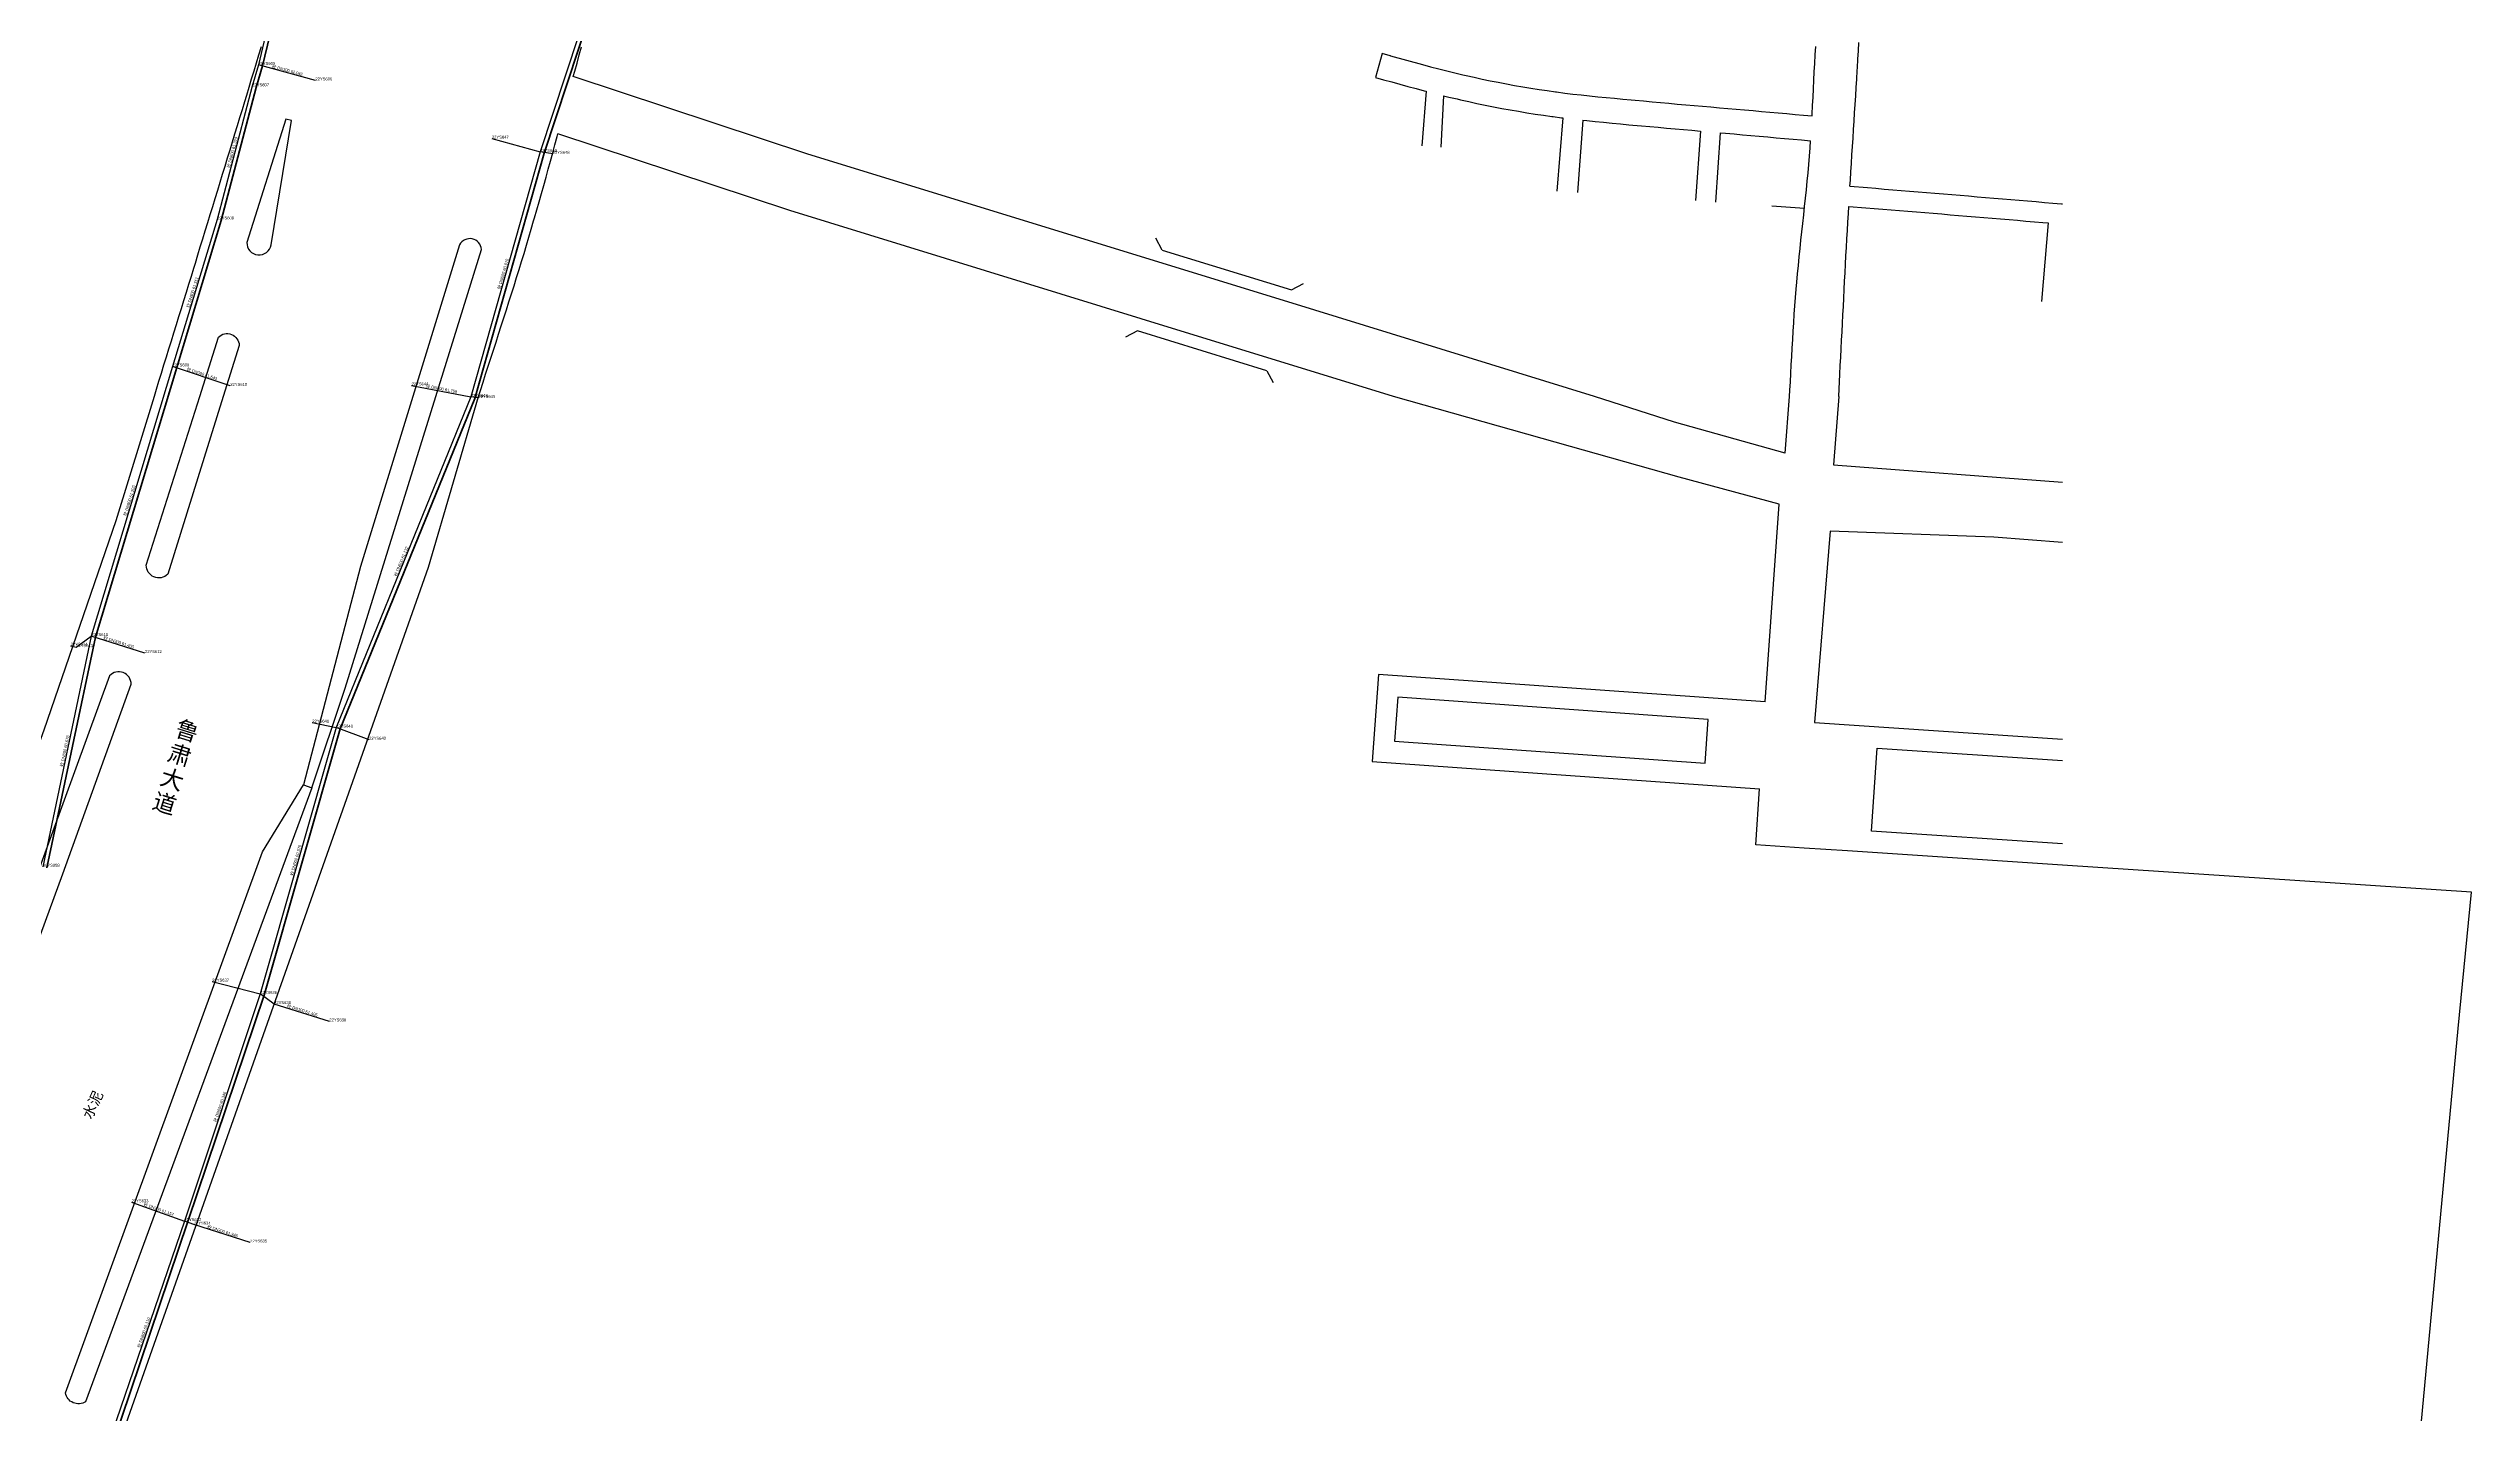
# Model space of a CAD drawing. Extents: x 563510 to 564800, y 3598549 to 3601000.
# Drawn here: x 564511.8 to 564798.4, y 3600379.7 to 3600541.1 of the extents above; entities that cross this region are included whole.
import ezdxf
from ezdxf.enums import TextEntityAlignment as Align

# ---------------------------------------------------------------- set-up
doc = ezdxf.new("R2010")
doc.units = 0
for name, color, linetype in [('____', 252, 'CONTINUOUS'), ('JT_JT', 252, 'CONTINUOUS'), ('YSDSX', 3, 'CONTINUOUS'), ('YSLINE', 3, 'CONTINUOUS'), ('YSLINEflow', 7, 'Continuous'), ('YSXSX', 3, 'CONTINUOUS')]:
    doc.layers.add(name, color=color, linetype=linetype)
doc.styles.add('____', font='____')
doc.styles.add('GXDBZ', font='GXDBZ')
doc.styles.add('GXXBZ', font='GXXBZ')
doc.styles.add('HZTXT', font='HZTXT')

msp = doc.modelspace()

# ---------------------------------------------------------------- linework, layer by layer
at = {"layer": 'JT_JT', "linetype": 'CONTINUOUS'}
for points in [[(564536.9764677903, 3600541.32757962), (564536.6884843854, 3600540.370634794), (564536.3995229845, 3600539.412762899), (564536.1105396806, 3600538.455818217), (564535.820595119, 3600537.499001479), (564535.5305951191, 3600536.542001479), (564535.2396507008, 3600535.585184583), (564535.0166810575, 3600534.853284323), (564534.7256507007, 3600533.896184583), (564534.4346507009, 3600532.939184584), (564534.1436676478, 3600531.983240287), (564533.8517064252, 3600531.026367528), (564533.559723474, 3600530.070423374), (564533.2677064253, 3600529.113367528), (564532.9757234739, 3600528.157423374), (564532.683723474, 3600527.201423374), (564532.3917428594, 3600526.244486937), (564532.0987794427, 3600525.2886063), (564531.8057794425, 3600524.3326063), (564531.513723474, 3600523.376423374), (564531.2207794427, 3600522.4206063), (564530.9277622919, 3600521.463550311), (564530.6347794427, 3600520.5076063), (564530.3417794426, 3600519.551606301), (564530.0478355532, 3600518.595789066), (564529.7547794427, 3600517.639606301), (564529.4608355532, 3600516.683789066), (564529.1678379421, 3600515.728797002), (564528.9868794312, 3600515.141931555), (564528.6928355532, 3600514.185789067), (564528.3988355532, 3600513.229789066), (564528.1048528557, 3600512.274845299), (564527.8108355532, 3600511.318789067), (564527.5158918056, 3600510.362971672), (564527.2218528558, 3600509.407845299), (564526.9278355532, 3600508.451789066), (564526.6328918054, 3600507.495971672), (564526.3378723072, 3600506.540908579), (564526.0438355532, 3600505.584789066), (564525.7488918054, 3600504.628971671), (564525.4548528556, 3600503.673845299), (564525.1598918055, 3600502.717971672), (564524.8648723072, 3600501.762908578), (564524.5708355532, 3600500.806789066), (564524.3257005039, 3600500)], [(564573.9026937757, 3600537.836124242), (564574.073, 3600538.458), (564574.339, 3600539.422), (564574.606, 3600540.386000002), (564574.876, 3600541.349)], [(564670.5272723718, 3600540.280727939), (564670.501, 3600540.288), (564669.538, 3600540.555000001), (564668.75, 3600537.717), (564669.714, 3600537.45), (564670.679, 3600537.183), (564671.6429999999, 3600536.918), (564672.608, 3600536.654), (564673.574, 3600536.394), (564674.54, 3600536.138000001), (564674.7659385419, 3600536.079414697)], [(564670.5272723718, 3600540.280727939), (564674.335, 3600539.240000001), (564675.2890000001, 3600538.987), (564676.241, 3600538.740000001), (564677.191, 3600538.499), (564678.139, 3600538.267), (564679.084, 3600538.044), (564679.485, 3600537.952), (564680.43, 3600537.737), (564681.38, 3600537.531000001), (564682.334, 3600537.334), (564683.291, 3600537.144), (564684.252, 3600536.961), (564685.214, 3600536.786000001), (564686.178, 3600536.618), (564687.142, 3600536.457), (564688.1070000001, 3600536.304), (564689.071, 3600536.159), (564690.034, 3600536.024), (564690.177, 3600536.005), (564691.142, 3600535.88), (564692.1120000001, 3600535.762), (564693.0860000001, 3600535.651), (564694.065, 3600535.545), (564695.047, 3600535.444), (564696.032, 3600535.347), (564697.019, 3600535.252), (564698.009, 3600535.159), (564699.002, 3600535.068000002), (564699.4789999999, 3600535.025), (564700.4739999999, 3600534.935), (564701.468, 3600534.845), (564702.463, 3600534.756), (564703.458, 3600534.668), (564704.453, 3600534.579), (564705.448, 3600534.492), (564706.4440000001, 3600534.404), (564707.439, 3600534.316), (564708.435, 3600534.229), (564709.4309999999, 3600534.142), (564710.427, 3600534.055000001), (564711.423, 3600533.968000002), (564712.419, 3600533.88), (564713.415, 3600533.793), (564714.411, 3600533.706000001), (564715.4079999999, 3600533.619), (564716.4039999999, 3600533.532), (564717.4010000001, 3600533.445), (564718.397, 3600533.357), (564719.394, 3600533.27), (564720.3966812142, 3600533.181409694)], [(564720.3966812142, 3600533.181409694), (564720.4079999999, 3600533.387), (564720.46, 3600534.386000001), (564720.511, 3600535.384), (564720.561, 3600536.383), (564720.61, 3600537.382), (564720.661, 3600538.381), (564720.713, 3600539.38), (564720.7679999999, 3600540.379), (564720.825, 3600541.377)], [(564724.8793456121, 3600524.860146245), (564724.922, 3600525.558000001), (564724.9839999999, 3600526.557), (564725.046, 3600527.555000001), (564725.1089999999, 3600528.553000001), (564725.173, 3600529.551000002), (564725.236, 3600530.548), (564725.3, 3600531.546), (564725.364, 3600532.544), (564725.427, 3600533.542), (564725.49, 3600534.54), (564725.553, 3600535.539), (564725.615, 3600536.537), (564725.676, 3600537.535), (564725.736, 3600538.533000001), (564725.756, 3600538.87), (564725.815, 3600539.869), (564725.873, 3600540.867), (564725.93, 3600541.865)], [(564694.6652732086, 3600500), (564658.4025109978, 3600511.164850741), (564601.647424386, 3600528.639031751), (564573.9026937757, 3600537.836124242)], [(564674.7659385419, 3600536.079414697), (564674.2347824698, 3600529.619408418)], [(564676.8016955846, 3600535.561659579), (564676.4913831056, 3600529.467881333)], [(564676.8016955846, 3600535.561659579), (564677.449, 3600535.403), (564678.422, 3600535.173), (564678.8159999999, 3600535.083), (564679.792, 3600534.861), (564680.769, 3600534.65), (564681.748, 3600534.447), (564682.73, 3600534.252), (564683.713, 3600534.065), (564684.697, 3600533.886000002), (564685.682, 3600533.714), (564686.669, 3600533.549), (564687.6579999999, 3600533.393), (564688.647, 3600533.244), (564689.637, 3600533.105), (564689.7840000001, 3600533.085), (564690.7760000001, 3600532.957), (564690.918768951, 3600532.939603179)], [(564562.6835745797, 3600500), (564562.915, 3600500.713), (564563.2239999999, 3600501.664), (564563.532, 3600502.615), (564563.841, 3600503.567), (564564.149, 3600504.518), (564564.457, 3600505.470000001), (564564.764, 3600506.422), (564565.07, 3600507.374), (564565.376, 3600508.326000001), (564565.681, 3600509.279), (564565.985, 3600510.232), (564566.288, 3600511.185), (564566.589, 3600512.138000001), (564566.889, 3600513.092), (564567.188, 3600514.047), (564567.4839999999, 3600515.001000001), (564567.779, 3600515.957), (564568.071, 3600516.913), (564568.361, 3600517.87), (564568.6479999999, 3600518.828000001), (564568.932, 3600519.787), (564569.212, 3600520.746000001), (564569.314, 3600521.099), (564569.593, 3600522.059), (564569.868, 3600523.02), (564570.14, 3600523.982), (564570.409, 3600524.945), (564570.676, 3600525.909), (564570.941, 3600526.873000001), (564571.204, 3600527.838), (564571.466, 3600528.803000001), (564571.7270000001, 3600529.768), (564571.9870000001, 3600530.733999999), (564572.0765950771, 3600531.066880171)], [(564670.8764836328, 3600500), (564641.0510922734, 3600509.182864805), (564599.5160000001, 3600521.971000001), (564572.0765950771, 3600531.066880171)], [(564690.918768951, 3600532.939603179), (564690.2171245896, 3600524.273607432)], [(564693.2691988132, 3600532.66840214), (564692.6666953653, 3600524.105826147)], [(564693.2691988132, 3600532.66840214), (564693.756, 3600532.616000002), (564694.751, 3600532.513000001), (564695.746, 3600532.415), (564696.7420000001, 3600532.319), (564697.738, 3600532.226000001), (564698.7339999999, 3600532.135), (564699.213, 3600532.091), (564700.209, 3600532.001), (564701.205, 3600531.911000001), (564702.201, 3600531.822), (564703.197, 3600531.733), (564704.193, 3600531.645), (564705.189, 3600531.557), (564706.186, 3600531.469), (564707.182, 3600531.382), (564707.189721661, 3600531.381317765)], [(564707.1897217036, 3600531.381325514), (564706.6259714797, 3600523.149284097)], [(564709.532284632, 3600531.175704053), (564708.9667601964, 3600522.98905102)], [(564709.532284632, 3600531.175704053), (564710.17, 3600531.120000001), (564711.166, 3600531.033000001), (564712.163, 3600530.946000002), (564713.159, 3600530.859), (564714.155, 3600530.772), (564715.1510000001, 3600530.685), (564716.147, 3600530.597), (564717.1429999999, 3600530.51), (564718.14, 3600530.423), (564719.136, 3600530.335), (564720.220576559, 3600530.239173959)], [(564717.7382942942, 3600500), (564717.775, 3600500.719), (564717.827, 3600501.718000001), (564717.879, 3600502.717), (564717.933, 3600503.715), (564717.9870000001, 3600504.714), (564718.044, 3600505.713), (564718.1020000001, 3600506.711), (564718.163, 3600507.709), (564718.226, 3600508.707), (564718.293, 3600509.705), (564718.364, 3600510.702), (564718.439, 3600511.699), (564718.52, 3600512.696000002), (564718.589, 3600513.5), (564718.678, 3600514.496000001), (564718.772, 3600515.491000001), (564718.871, 3600516.486), (564718.9739999999, 3600517.481000001), (564719.08, 3600518.476000001), (564719.187, 3600519.47), (564719.295, 3600520.464), (564719.404, 3600521.459), (564719.511, 3600522.453), (564719.6170000001, 3600523.448000002), (564719.721, 3600524.442), (564719.821, 3600525.437), (564719.916, 3600526.433000001), (564720.006, 3600527.428000001), (564720.087, 3600528.398), (564720.163, 3600529.395000002), (564720.220576559, 3600530.239173959)], [(564715.6247024632, 3600522.532629902), (564719.4917529853, 3600522.27420063)], [(564723.5554439494, 3600500), (564723.685, 3600502.64), (564723.736, 3600503.639), (564723.786, 3600504.638000001), (564723.837, 3600505.636000001), (564723.8879999999, 3600506.635), (564723.938, 3600507.634), (564723.989, 3600508.633), (564724.041, 3600509.631), (564724.0920000001, 3600510.63), (564724.1429999999, 3600511.629), (564724.195, 3600512.627), (564724.248, 3600513.626000001), (564724.3, 3600514.625), (564724.353, 3600515.623000001), (564724.407, 3600516.622), (564724.4610000001, 3600517.620000001), (564724.5160000001, 3600518.619), (564724.5709999999, 3600519.617000002), (564724.628, 3600520.616000002), (564724.685, 3600521.614), (564724.7357962837, 3600522.47572267)], [(564724.7357962837, 3600522.47572267), (564726.751, 3600522.312), (564727.748, 3600522.23), (564728.744, 3600522.148), (564729.741, 3600522.066), (564730.738, 3600521.984), (564731.7339999999, 3600521.902), (564732.731, 3600521.82), (564733.728, 3600521.738), (564734.7239999999, 3600521.655), (564735.721, 3600521.573000001), (564736.7170000001, 3600521.490000001), (564737.714, 3600521.408000001), (564738.711, 3600521.325), (564739.707, 3600521.242000002), (564740.704, 3600521.159), (564741.7, 3600521.075), (564742.697, 3600520.992), (564743.693, 3600520.908000001), (564744.69, 3600520.824), (564745.6860000001, 3600520.740000001), (564746.683, 3600520.655), (564747.679, 3600520.57), (564748.3309561012, 3600520.513706602), (564747.5150017167, 3600511.214640255)], [(564724.8793456121, 3600524.860146245), (564726.946, 3600524.69), (564727.943, 3600524.608), (564728.94, 3600524.526), (564729.937, 3600524.443999999), (564730.933, 3600524.362), (564731.93, 3600524.28), (564732.927, 3600524.198000001), (564733.924, 3600524.116000001), (564734.921, 3600524.034), (564735.918, 3600523.951000002), (564736.914, 3600523.869), (564737.911, 3600523.786000001), (564738.9079999999, 3600523.703000001), (564739.905, 3600523.62), (564740.9020000001, 3600523.537), (564741.899, 3600523.454000002), (564742.8969999999, 3600523.37), (564743.894, 3600523.286000001), (564744.8910000001, 3600523.202), (564745.8879999999, 3600523.117), (564746.885, 3600523.033000001), (564747.8819999999, 3600522.947), (564748.88, 3600522.862), (564749.877, 3600522.776), (564750, 3600522.765266801)], [(564643.5522703939, 3600517.306540574), (564642.8039021654, 3600518.720734689)], [(564643.5522703939, 3600517.306540574), (564658.8438953721, 3600512.598440584)], [(564658.8438953721, 3600512.598440584), (564660.258089487, 3600513.346808812)], [(564640.6097078993, 3600507.749274963), (564639.1955137844, 3600507.000906734)], [(564655.9013328775, 3600503.041174972), (564640.6097078993, 3600507.749274963)], [(564655.9013328775, 3600503.041174972), (564656.649701106, 3600501.626980857)], [(564524.3257005039, 3600500), (564519.788, 3600485.288000001), (564511.294, 3600460.534), (564500.0000000002, 3600429.241189754)], [(564515.157, 3600361.899), (564556.793, 3600479.793), (564562.6835745797, 3600500)], [(564554.938789406, 3600500), (564548.753, 3600479.863), (564541.994, 3600454.048), (564542.962, 3600453.696000001), (564546.913, 3600465.487), (564557.6424851902, 3600500)], [(564716.4912328073, 3600487.243823559), (564704.6768400858, 3600490.454123103), (564688.4579175564, 3600495.01195658), (564670.8764836328, 3600500)], [(564717.2154936949, 3600493.302884474), (564704.1395025618, 3600496.961851824), (564694.6652732086, 3600500)], [(564717.2154936949, 3600493.302884474), (564717.7382942942, 3600500)], [(564723.5554439494, 3600500), (564722.942, 3600491.89), (564750, 3600489.843379583)], [(564714.86733558, 3600463.860601204), (564716.4912328073, 3600487.243823559)], [(564750, 3600482.705510063), (564741.877, 3600483.334), (564722.545, 3600484.078000001), (564720.6918376379, 3600461.434072453)], [(564669.1220000001, 3600467.102), (564668.392, 3600456.831), (564714.1767595621, 3600453.581405456)], [(564714.8673355803, 3600463.860601204), (564669.1220000001, 3600467.102)], [(564671.027, 3600459.231), (564707.741, 3600456.616000002), (564708.1100000001, 3600461.802), (564671.3960000001, 3600464.415), (564671.027, 3600459.231)], [(564720.6918376379, 3600461.434072453), (564750, 3600459.468725976)], [(564750, 3600447.071758466), (564727.441, 3600448.572), (564728.094, 3600458.393), (564750, 3600456.936184935)], [(564724.575, 3600446.235), (564719.4754715315, 3600446.571205314), (564713.7312433473, 3600446.949914844), (564714.1767595621, 3600453.581405456)], [(564750, 3600444.558762651), (564724.575, 3600446.235)], [(564750, 3600297.62813068), (564752.7760000001, 3600296.544), (564783.449, 3600377.476000001), (564792.313, 3600377.11), (564796.7829999999, 3600425.243), (564798.382, 3600441.369), (564750, 3600444.558762651)]]:
    msp.add_lwpolyline(points, dxfattribs=at)
for points in [[(564538.1529999999, 3600517.936), (564540.5874083053, 3600532.613947939), (564539.8910000001, 3600532.804), (564535.3089999999, 3600518.212, 0.9446883614763035)], [(564516.2313322834, 3600381.086106813, -0.5265160502581431), (564513.8332493078, 3600382.145895456), (564537.155, 3600446.121000001), (564541.994, 3600454.048), (564542.962, 3600453.696000001), (564516.233, 3600381.083)]]:
    msp.add_lwpolyline(points, format="xyb", close=True, dxfattribs=at)
for points in [[(564557.6424851902, 3600500), (564563.0450000002, 3600517.378, 0.7460081595672143), (564560.4499999995, 3600517.941000001), (564560.45, 3600517.941), (564554.938789406, 3600500)], [(564529.7160428974, 3600500), (564531.928200115, 3600506.993136518, -0.6671919871414083), (564534.3886430574, 3600506.03394884), (564534.3879999999, 3600506.034), (564532.50452013, 3600500)], [(564532.50452013, 3600500), (564525.9370000002, 3600478.96, -0.6737760787755684), (564523.3992465384, 3600480.04410394), (564529.7160428974, 3600500)], [(564500, 3600406.724144973), (564513.545, 3600443.528), (564521.6108392645, 3600465.957336163, 0.6910669461134635), (564519.0709999999, 3600466.961), (564500, 3600414.820870891)]]:
    msp.add_lwpolyline(points, format="xyb", dxfattribs=at)
at = {"layer": 'YSLINE', "linetype": 'CONTINUOUS'}
for p, q in [((564579.514, 3600557.861), (564569.964, 3600528.909)), ((564538.105, 3600545.239), (564536.657, 3600539.209)), ((564535.931, 3600536.675), (564531.792, 3600520.923)), ((564536.657, 3600539.209), (564535.931, 3600536.675)), ((564543.409, 3600537.368), (564536.657, 3600539.209)), ((564569.964, 3600528.909), (564561.79, 3600499.929)), ((564564.273, 3600530.487), (564569.964, 3600528.909)), ((564571.465, 3600528.688), (564569.964, 3600528.909)), ((564531.792, 3600520.923), (564526.488, 3600503.549)), ((564526.488, 3600503.549), (564516.895, 3600471.649)), ((564533.342, 3600501.247), (564526.488, 3600503.549)), ((564561.79, 3600499.929), (564545.853, 3600460.83)), ((564554.775, 3600501.3), (564561.79, 3600499.929)), ((564562.676, 3600499.827), (564561.79, 3600499.929)), ((564516.895, 3600471.649), (564511.175, 3600444.374)), ((564515.117, 3600470.344), (564516.895, 3600471.649)), ((564523.242, 3600469.638), (564516.895, 3600471.649)), ((564514.456, 3600470.512), (564515.117, 3600470.344)), ((564545.853, 3600460.83), (564536.867, 3600429.332)), ((564543.03, 3600461.419), (564545.853, 3600460.83)), ((564549.759, 3600459.388), (564545.853, 3600460.83)), ((564531.198, 3600430.782), (564536.867, 3600429.332)), ((564536.867, 3600429.332), (564527.914, 3600402.465)), ((564538.519, 3600428.133), (564536.867, 3600429.332)), ((564545.051, 3600426.08), (564538.519, 3600428.133)), ((564527.914, 3600402.465), (564518.84, 3600375.95)), ((564521.668, 3600404.689), (564527.914, 3600402.465)), ((564529.022, 3600402.061), (564527.914, 3600402.465)), ((564535.687, 3600399.933), (564529.022, 3600402.061))]:
    msp.add_line(p, q, dxfattribs=at)
at = {"layer": 'YSLINEflow', "color": 7, "lineweight": 211}
for points in [[(564619.9031514975, 3600786.405302428), (564618.7745241047, 3600768.6198936175), (564616.0610876239, 3600739.5885245446), (564612.2582769353, 3600709.3521276405), (564607.802946959, 3600680.116838642), (564601.9321944535, 3600649.084002875), (564588.0100878343, 3600589.1797012216), (564579.9942500978, 3600557.7207904747), (564570.4422577258, 3600528.762750353), (564562.2636062417, 3600499.766259039), (564546.3263231624, 3600460.666564547), (564537.3448145934, 3600429.1843080474), (564519.3117532512, 3600375.7842734577), (564517.5372991714, 3600370.8610990765), (564517.7668841582, 3600370.4369391305), (564528.9588857723, 3600351.627002305), (564575.6304282593, 3600335.9642367414)], [(564577.3600459036, 3600696.83304056), (564569.4815512993, 3600653.957022369), (564563.4993026346, 3600625.6996771963), (564557.0506389652, 3600599.8479458373), (564545.6567111531, 3600568.7982421177), (564538.5880078404, 3600545.1090466306), (564537.1406475989, 3600539.0817108178), (564536.4131818488, 3600536.542594825), (564532.2730844883, 3600520.7864185455), (564517.3799700231, 3600471.525466873), (564511.6579135571, 3600444.240660909)]]:
    msp.add_lwpolyline(points, dxfattribs=at)

# ---------------------------------------------------------------- texts
at = {"layer": '____', "style": '____'}
for s, p in [('鲁', (564526.6523161983, 3600459.904288477)), ('肃', (564525.7594118475, 3600457.040249053)), ('大', (564524.8665074966, 3600454.176209629)), ('道', (564523.9736031457, 3600451.312170205))]:
    msp.add_text(s, height=2, rotation=342.6844020086184, dxfattribs=at).set_placement(p)
at = {"layer": 'JT_JT', "linetype": 'CONTINUOUS', "style": 'HZTXT'}
msp.add_text('水泥', height=1.25, rotation=65.33402210282487, dxfattribs=at).set_placement((564516.9039855939, 3600414.411955542))
at = {"layer": 'YSDSX', "style": 'GXDBZ'}
for s, p in [('22YS605', (564536.657, 3600539.209)), ('22YS607', (564535.931, 3600536.675)), ('22YS606', (564543.409, 3600537.368)), ('22YS647', (564564.273, 3600530.487)), ('22YS646', (564569.964, 3600528.909)), ('22YS648', (564571.465, 3600528.688)), ('22YS608', (564531.792, 3600520.923)), ('22YS609', (564526.488, 3600503.549)), ('22YS610', (564533.342, 3600501.247)), ('22YS644', (564554.775, 3600501.3)), ('22YS643', (564561.79, 3600499.929)), ('22YS645', (564562.676, 3600499.827)), ('22YS614', (564514.456, 3600470.512)), ('22YS613', (564515.117, 3600470.344)), ('22YS611', (564516.895, 3600471.649)), ('22YS612', (564523.242, 3600469.638)), ('22YS641', (564543.03, 3600461.419)), ('22YS640', (564545.853, 3600460.83)), ('22YS642', (564549.759, 3600459.388)), ('30YS888', (564511.175, 3600444.374)), ('22YS637', (564531.198, 3600430.782)), ('22YS636', (564536.867, 3600429.332)), ('22YS638', (564538.519, 3600428.133)), ('22YS639', (564545.051, 3600426.08)), ('22YS633', (564521.668, 3600404.689)), ('22YS632', (564527.914, 3600402.465)), ('22YS634', (564529.022, 3600402.061)), ('22YS635', (564535.687, 3600399.933))]:
    msp.add_text(s, height=0.35, dxfattribs=at).set_placement(p)
at = {"layer": 'YSXSX', "style": 'GXXBZ'}
for s, rotation, p in [('砼 DN300 62.042', 344.7484745533142, (564540.033, 3600538.2885)), ('砼 DN600 61.329', 75.27774823300065, (564533.8615, 3600528.799)), ('砼 DN800 61.311', 73.0234239555115, (564529.14, 3600512.236)), ('砼 DN600 60.676', 74.24854765543232, (564565.8770000001, 3600514.419)), ('砼 DN300 61.643', 341.4347456652405, (564529.915, 3600502.398)), ('砼 DN300 61.758', 348.9415976221582, (564558.2825, 3600500.6145)), ('砼 DN800 61.203', 73.26286687813662, (564521.6915, 3600487.599000001)), ('砼 DN600 61.132', 67.82388282989155, (564553.8215000001, 3600480.3795)), ('砼 DN300 61.403', 342.4195830678774, (564520.0685, 3600470.6435)), ('砼 DN800 60.678', 78.15581740252173, (564514.035, 3600458.0115)), ('砼 DN600 60.370', 74.07719313016636, (564541.36, 3600445.081)), ('砼 DN300 61.405', 342.5521303917711, (564541.7849999999, 3600427.1065)), ('砼 DN600 60.346', 71.57017256993697, (564532.3905, 3600415.8985)), ('砼 DN300 61.157', 340.4008186280228, (564524.791, 3600403.577)), ('砼 DN300 61.346', 342.2927696701926, (564532.3545, 3600400.997000001)), ('砼 DN600 60.110', 71.10795975594661, (564523.377, 3600389.2075))]:
    msp.add_text(s, height=0.35, rotation=rotation, dxfattribs=at).set_placement(p, align=Align.BOTTOM_CENTER)

doc.saveas('drawing.dxf')
